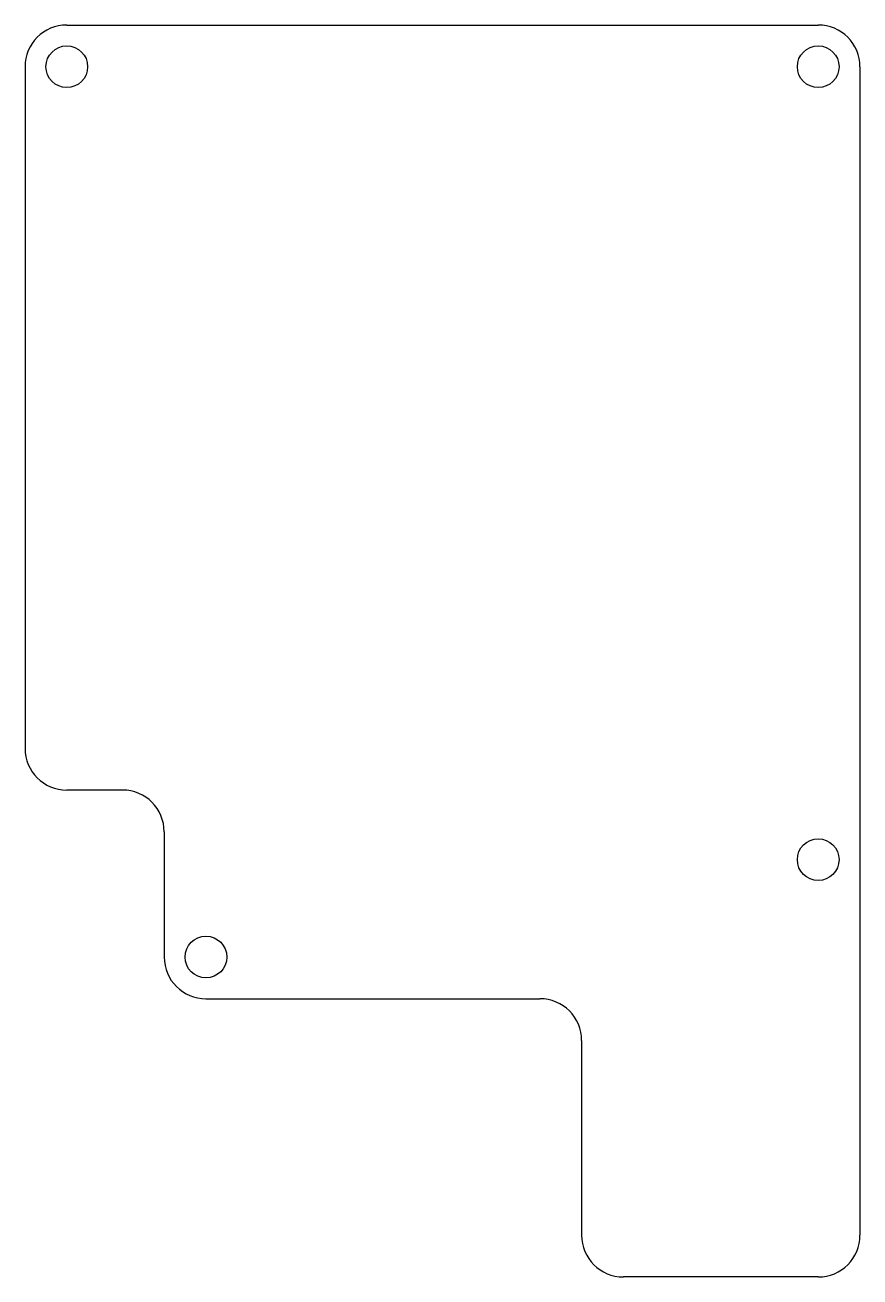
# Model space of a CAD drawing. Header units: millimetres. Extents: x 580.7 to 640.7, y 437.8 to 527.8.
import ezdxf

# ---------------------------------------------------------------- set-up
doc = ezdxf.new("R2010")
doc.units = ezdxf.units.MM

msp = doc.modelspace()

# ---------------------------------------------------------------- linework, layer by layer
at = {"color": 7, "linetype": 'Continuous', "lineweight": 25}
for p, q in [((583.676, 527.753), (637.676, 527.753)), ((580.676, 524.753), (580.676, 475.753)), ((640.676, 524.753), (640.676, 440.753)), ((587.676, 472.753), (583.676, 472.753)), ((590.676, 469.753), (590.676, 460.753)), ((593.676, 457.753), (617.676, 457.753)), ((620.676, 454.753), (620.676, 440.753)), ((637.676, 437.753), (623.676, 437.753))]:
    msp.add_line(p, q, dxfattribs=at)
for centre in [(583.676, 524.753), (637.676, 524.753), (637.676, 467.753), (593.676, 460.753)]:
    msp.add_circle(centre, 1.5, dxfattribs=at)
for centre, start, end in [((583.676, 524.753), 90, 180), ((637.676, 524.753), 0, 90), ((583.676, 475.753), 180, 270), ((587.676, 469.753), 0, 90), ((593.676, 460.753), 180, 270), ((617.676, 454.753), 0, 90), ((623.676, 440.753), 180, 270), ((637.676, 440.753), 270, 0)]:
    msp.add_arc(centre, 3, start, end, dxfattribs=at)

doc.saveas('drawing.dxf')
